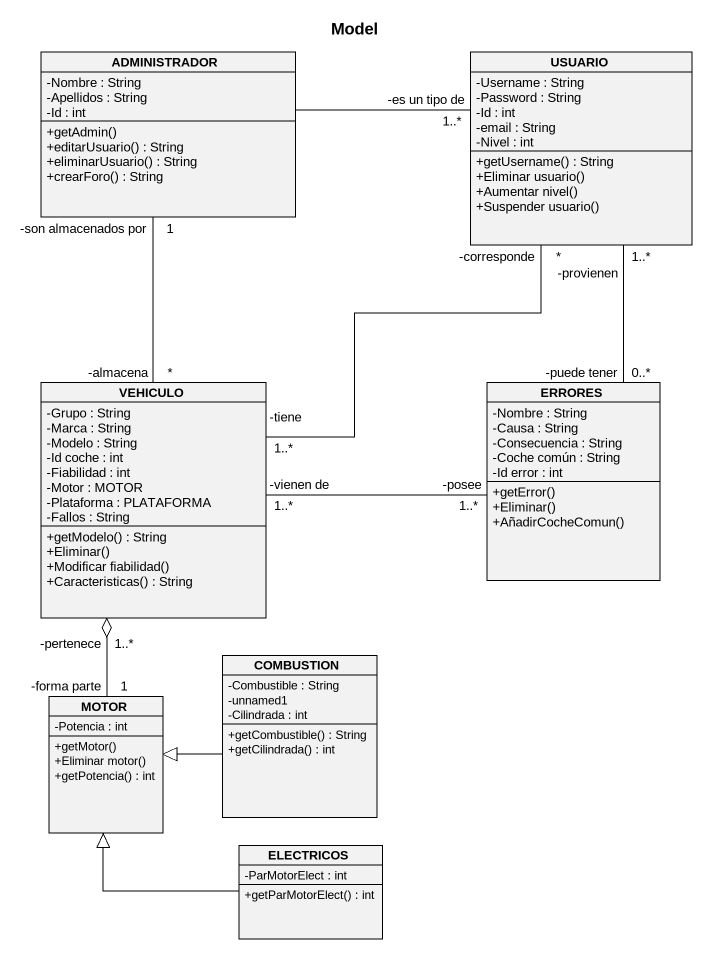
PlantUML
@startuml
title Model
hide circle
hide empty members
skinparam classAttributeIconSize 0
class ADMINISTRADOR {
  -Nombre : String
  -Apellidos : String
  -Id : int
  +getAdmin()
  +editarUsuario() : String
  +eliminarUsuario() : String
  +crearForo() : String
}
class USUARIO {
  -Username : String
  -Password : String
  -Id : int
  -email : String
  -Nivel : int
  +getUsername() : String
  +Eliminar usuario()
  +Aumentar nivel()
  +Suspender usuario()
}
class VEHICULO {
  -Grupo : String
  -Marca : String
  -Modelo : String
  -Id coche : int
  -Fiabilidad : int
  -Motor : MOTOR
  -Plataforma : PLATAFORMA
  -Fallos : String
  +getModelo() : String
  +Eliminar()
  +Modificar fiabilidad()
  +Caracteristicas() : String
}
class ERRORES {
  -Nombre : String
  -Causa : String
  -Consecuencia : String
  -Coche común : String
  -Id error : int
  +getError()
  +Eliminar()
  +AñadirCocheComun()
}
class MOTOR {
  -Potencia : int
  +getMotor()
  +Eliminar motor()
  +getPotencia() : int
}
class COMBUSTION {
  -Combustible : String
  -unnamed1
  -Cilindrada : int
  +getCombustible() : String
  +getCilindrada() : int
}
class ELECTRICOS {
  -ParMotorElect : int
  +getParMotorElect() : int
}
ADMINISTRADOR -right- "-es un tipo de\n1..*" USUARIO
ADMINISTRADOR "1\n-son almacenados por" -- "*\n-almacena" VEHICULO
VEHICULO "1..*\n-tiene" -up- "*\n-corresponde" USUARIO
VEHICULO "-vienen de\n1..*" -right- "-posee\n1..*" ERRORES
VEHICULO "1..*\n-pertenece" o-- "1\n-forma parte" MOTOR
ERRORES "0..*\n-puede tener" -up- "1..*\n-provienen" USUARIO
COMBUSTION -left-|> MOTOR
ELECTRICOS -up-|> MOTOR
@enduml
